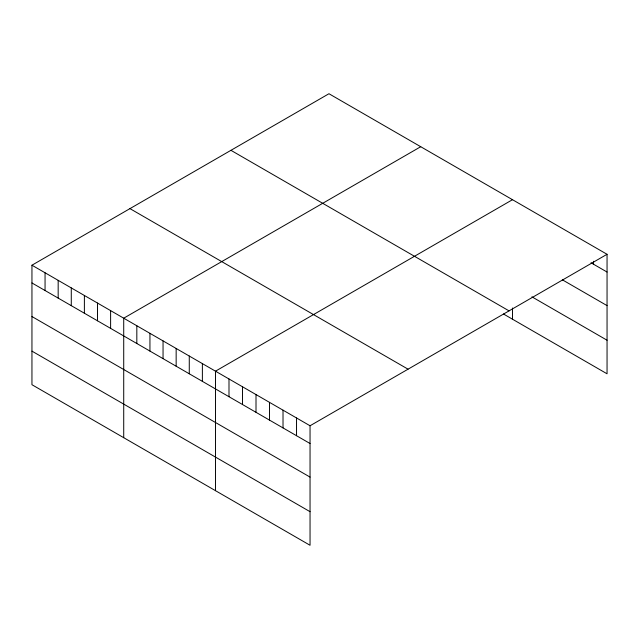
<?xml version="1.0" encoding="UTF-8"?>
<svg xmlns="http://www.w3.org/2000/svg" width="639" height="639" viewBox="0 0 639 639"><rect width="100%" height="100%" fill="white"/><g stroke="black" fill="none" stroke-linecap="round" stroke-linejoin="round"><path stroke-width="0.96" d="M607.05 254.29L310.043 425.766L310.043 545.267L31.95 384.71L31.95 265.209L328.957 93.733L607.05 254.29L607.05 373.791L503.484 313.997M420.734 146.714L123.718 318.198L123.718 437.699M512.502 199.695L215.487 371.179L215.487 490.68M591.011 262.773L607.05 272.03M562.304 279.778L607.05 305.61M531.92 296.831L607.05 340.212M230.951 150.325L509.035 310.873M129.965 208.626L408.049 369.174M31.95 265.209L310.043 425.766M31.95 282.957L310.043 443.514M31.95 316.537L310.043 477.093M31.95 351.13L310.043 511.687M593.543 261.279L593.543 264.234M512.502 308.006L512.502 319.196M296.536 417.97L296.536 435.71M283.021 410.166L283.021 427.914M269.514 402.37L269.514 420.119M256.007 394.575L256.007 412.315M242.501 386.771L242.501 404.519M228.994 378.975L228.994 396.723M202.379 363.607L202.379 381.355M189.272 356.035L189.272 373.783M176.156 348.471L176.156 366.219M163.049 340.899L163.049 358.647M149.941 333.334L149.941 351.083M136.826 325.762L136.826 343.51M110.611 310.626L110.611 328.374M97.503 303.054L97.503 320.802M84.388 295.49L84.388 313.238M71.28 287.917L71.28 305.666M58.173 280.353L58.173 298.093M45.057 272.781L45.057 290.529"/></g></svg>
